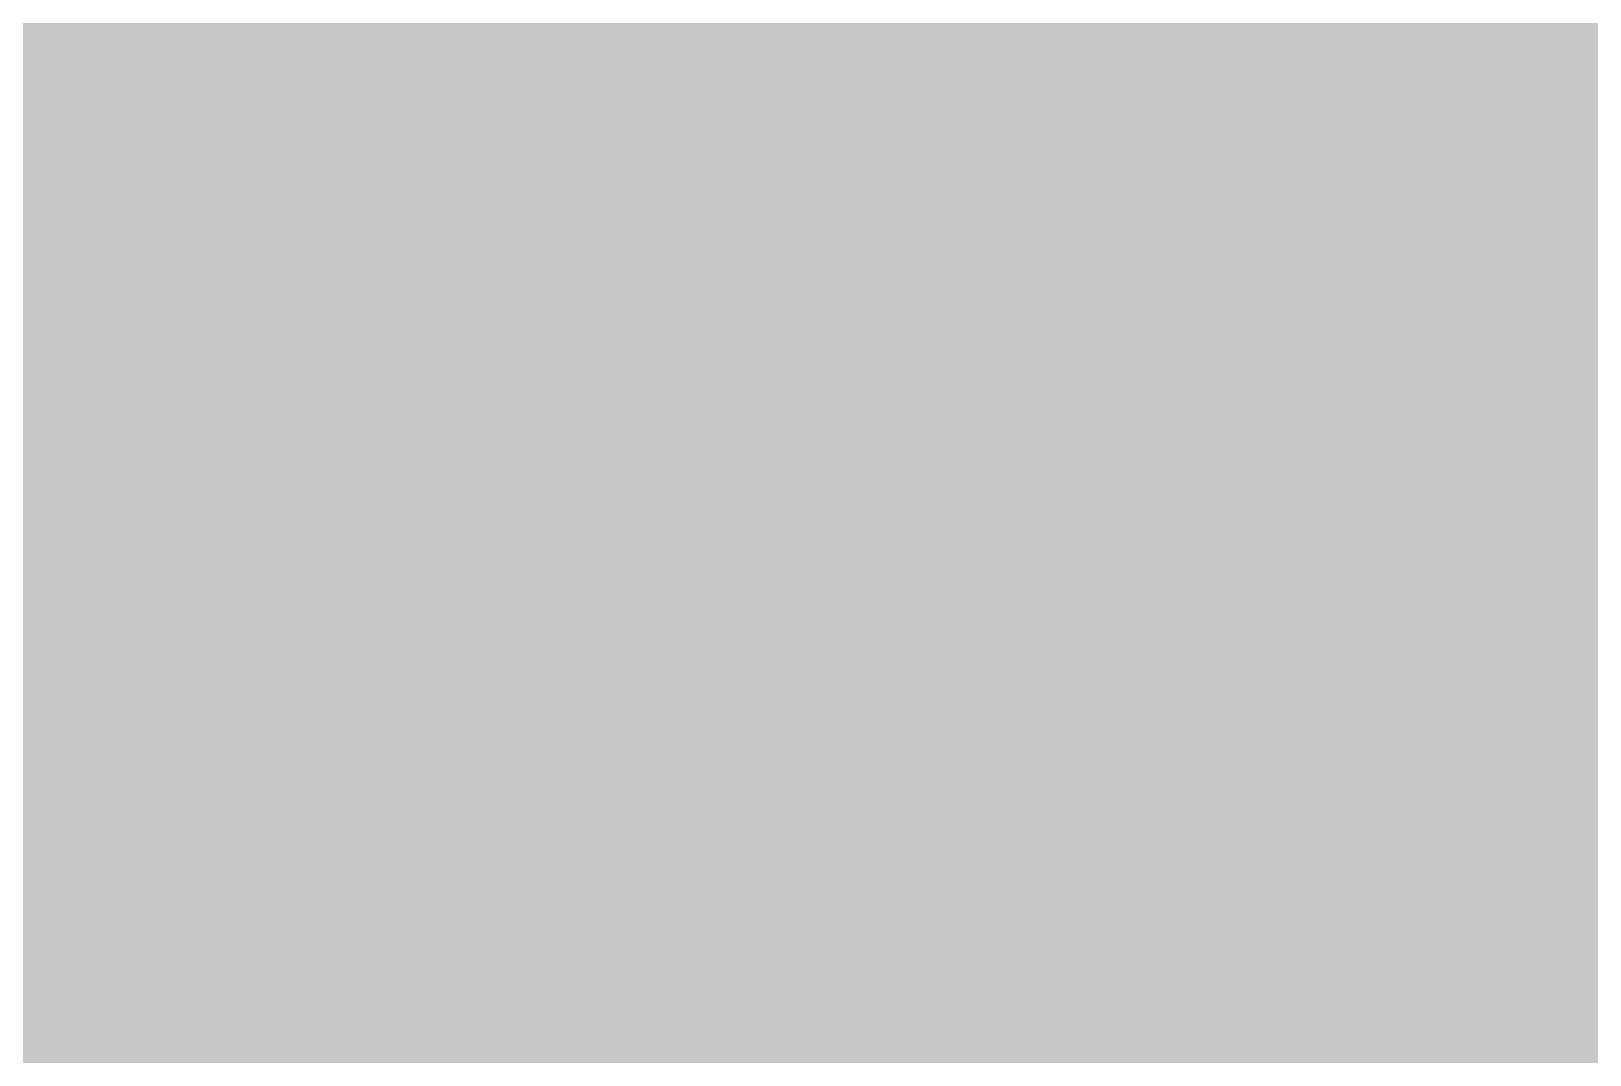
# Model space of a CAD drawing. Header units: inches. Extents: x -7 to 348, y -14 to 159.
# Drawn here: x 39.823 to 39.8878, y 34.8582 to 34.9008 of the extents above; entities that cross this region are included whole.
import ezdxf

# ---------------------------------------------------------------- set-up
doc = ezdxf.new("R2010")
doc.units = ezdxf.units.IN
for name, color, linetype in [('Bottom Layer', 5, 'Continuous'), ('Dimension', 6, 'Continuous'), ('Fabrication', 76, 'Continuous'), ('Top Layer', 1, 'Continuous')]:
    doc.layers.add(name, color=color, linetype=linetype)

msp = doc.modelspace()

# ---------------------------------------------------------------- linework, layer by layer
at = {"layer": 'Bottom Layer'}
msp.add_lwpolyline([(39.792928, 34.707477, 0.254, 0.254, -0.410559), (39.390574, 35.396498, 0.254, 0.254, 0)], format="xyseb", dxfattribs=at)
at = {"layer": 'Dimension'}
msp.add_lwpolyline([(29.163051, -5.347439, 0.254, 0.254, 0), (42.362826, 43.914776, 0.254, 0.254, 0)], format="xyseb", dxfattribs=at)
for points in [[(58.31, 19.466999, 0.254, 0.254, 1), (13.309999, 19.466999, 0.254, 0.254, 1)], [(54.560335, 19.466926, 0.254, 0.254, 1), (17.060334, 19.466926, 0.254, 0.254, 1)]]:
    msp.add_lwpolyline(points, format="xyseb", close=True, dxfattribs=at)
at = {"layer": 'Fabrication'}
for points in [[(39.830446, 34.956476, 0.0127, 0.0127, -0.476876), (38.924748, 34.222814, 0.0127, 0.0127, 0)], [(39.830446, 34.956476, 0.0127, 0.0127, -0.476876), (38.924748, 34.222814, 0.0127, 0.0127, 0)], [(39.830446, 34.956476, 0.0127, 0.0127, -0.476876), (38.924748, 34.222814, 0.0127, 0.0127, 0)], [(39.830446, 34.956476, 0.0127, 0.0127, -0.476876), (38.924748, 34.222814, 0.0127, 0.0127, 0)], [(39.853166, 34.907388, 0.0127, 0.0127, 0), (39.853956, 34.905673, 0.0127, 0.0127, 0)], [(39.853166, 34.907388, 0.0127, 0.0127, 0), (39.853956, 34.905673, 0.0127, 0.0127, 0)], [(39.853956, 34.905673, 0.0127, 0.0127, 0), (39.854759, 34.903933, 0.0127, 0.0127, 0)], [(39.853956, 34.905673, 0.0127, 0.0127, 0), (39.854759, 34.903933, 0.0127, 0.0127, 0)], [(39.854759, 34.903933, 0.0127, 0.0127, 0), (39.855574, 34.902165, 0.0127, 0.0127, 0)], [(39.854759, 34.903933, 0.0127, 0.0127, 0), (39.855574, 34.902165, 0.0127, 0.0127, 0)], [(39.855574, 34.902165, 0.0127, 0.0127, 0), (39.856402, 34.900372, 0.0127, 0.0127, 0)], [(39.855574, 34.902165, 0.0127, 0.0127, 0), (39.856402, 34.900372, 0.0127, 0.0127, 0)], [(39.856402, 34.900372, 0.0127, 0.0127, 0), (39.857335, 34.89835, 0.0127, 0.0127, 0)], [(39.856402, 34.900372, 0.0127, 0.0127, 0), (39.857335, 34.89835, 0.0127, 0.0127, 0)], [(39.857335, 34.89835, 0.0127, 0.0127, 0), (39.858282, 34.896295, 0.0127, 0.0127, 0)], [(39.857335, 34.89835, 0.0127, 0.0127, 0), (39.858282, 34.896295, 0.0127, 0.0127, 0)], [(39.858282, 34.896295, 0.0127, 0.0127, 0), (39.859245, 34.894208, 0.0127, 0.0127, 0)], [(39.858282, 34.896295, 0.0127, 0.0127, 0), (39.859245, 34.894208, 0.0127, 0.0127, 0)], [(39.859245, 34.894208, 0.0127, 0.0127, 0), (39.860322, 34.891873, 0.0127, 0.0127, 0)], [(39.859245, 34.894208, 0.0127, 0.0127, 0), (39.860322, 34.891873, 0.0127, 0.0127, 0)], [(39.860322, 34.891873, 0.0127, 0.0127, 0), (39.861414, 34.889503, 0.0127, 0.0127, 0)], [(39.860322, 34.891873, 0.0127, 0.0127, 0), (39.861414, 34.889503, 0.0127, 0.0127, 0)], [(39.861414, 34.889503, 0.0127, 0.0127, 0), (39.862524, 34.887093, 0.0127, 0.0127, 0)], [(39.861414, 34.889503, 0.0127, 0.0127, 0), (39.862524, 34.887093, 0.0127, 0.0127, 0)], [(39.862524, 34.887093, 0.0127, 0.0127, 0), (39.863756, 34.884421, 0.0127, 0.0127, 0)], [(39.862524, 34.887093, 0.0127, 0.0127, 0), (39.863756, 34.884421, 0.0127, 0.0127, 0)], [(39.863756, 34.884421, 0.0127, 0.0127, 0), (39.865008, 34.881706, 0.0127, 0.0127, 0)], [(39.863756, 34.884421, 0.0127, 0.0127, 0), (39.865008, 34.881706, 0.0127, 0.0127, 0)], [(39.865008, 34.881706, 0.0127, 0.0127, 0), (39.866385, 34.878714, 0.0127, 0.0127, 0)], [(39.865008, 34.881706, 0.0127, 0.0127, 0), (39.866385, 34.878714, 0.0127, 0.0127, 0)], [(39.866385, 34.878714, 0.0127, 0.0127, 0), (39.867787, 34.875668, 0.0127, 0.0127, 0)], [(39.866385, 34.878714, 0.0127, 0.0127, 0), (39.867787, 34.875668, 0.0127, 0.0127, 0)], [(39.867787, 34.875668, 0.0127, 0.0127, 0), (39.869323, 34.872333, 0.0127, 0.0127, 0)], [(39.867787, 34.875668, 0.0127, 0.0127, 0), (39.869323, 34.872333, 0.0127, 0.0127, 0)], [(39.869323, 34.872333, 0.0127, 0.0127, 0), (39.870997, 34.868693, 0.0127, 0.0127, 0)], [(39.869323, 34.872333, 0.0127, 0.0127, 0), (39.870997, 34.868693, 0.0127, 0.0127, 0)], [(39.870997, 34.868693, 0.0127, 0.0127, 0), (39.872818, 34.864738, 0.0127, 0.0127, 0)], [(39.870997, 34.868693, 0.0127, 0.0127, 0), (39.872818, 34.864738, 0.0127, 0.0127, 0)], [(39.872818, 34.864738, 0.0127, 0.0127, 0), (39.874673, 34.860708, 0.0127, 0.0127, 0)], [(39.872818, 34.864738, 0.0127, 0.0127, 0), (39.874673, 34.860708, 0.0127, 0.0127, 0)], [(39.874673, 34.860708, 0.0127, 0.0127, 0), (39.876679, 34.856344, 0.0127, 0.0127, 0)], [(39.874673, 34.860708, 0.0127, 0.0127, 0), (39.876679, 34.856344, 0.0127, 0.0127, 0)], [(39.876679, 34.856344, 0.0127, 0.0127, 0), (39.878846, 34.851632, 0.0127, 0.0127, 0)], [(39.876679, 34.856344, 0.0127, 0.0127, 0), (39.878846, 34.851632, 0.0127, 0.0127, 0)]]:
    msp.add_lwpolyline(points, format="xyseb", dxfattribs=at)
for points in [[(39.850781, 34.905673, 0.00635, 0.00635, 1), (39.857131, 34.905673, 0.00635, 0.00635, 1)], [(39.850781, 34.905673, 0.00635, 0.00635, 1), (39.857131, 34.905673, 0.00635, 0.00635, 1)], [(39.850781, 34.905673, 0.00635, 0.00635, 1), (39.857131, 34.905673, 0.00635, 0.00635, 1)], [(39.850781, 34.905673, 0.00635, 0.00635, 1), (39.857131, 34.905673, 0.00635, 0.00635, 1)], [(39.851584, 34.903933, 0.00635, 0.00635, 1), (39.857934, 34.903933, 0.00635, 0.00635, 1)], [(39.851584, 34.903933, 0.00635, 0.00635, 1), (39.857934, 34.903933, 0.00635, 0.00635, 1)], [(39.851584, 34.903933, 0.00635, 0.00635, 1), (39.857934, 34.903933, 0.00635, 0.00635, 1)], [(39.851584, 34.903933, 0.00635, 0.00635, 1), (39.857934, 34.903933, 0.00635, 0.00635, 1)], [(39.852399, 34.902165, 0.00635, 0.00635, 1), (39.858749, 34.902165, 0.00635, 0.00635, 1)], [(39.852399, 34.902165, 0.00635, 0.00635, 1), (39.858749, 34.902165, 0.00635, 0.00635, 1)], [(39.852399, 34.902165, 0.00635, 0.00635, 1), (39.858749, 34.902165, 0.00635, 0.00635, 1)], [(39.852399, 34.902165, 0.00635, 0.00635, 1), (39.858749, 34.902165, 0.00635, 0.00635, 1)], [(39.853227, 34.900372, 0.00635, 0.00635, 1), (39.859577, 34.900372, 0.00635, 0.00635, 1)], [(39.853227, 34.900372, 0.00635, 0.00635, 1), (39.859577, 34.900372, 0.00635, 0.00635, 1)], [(39.853227, 34.900372, 0.00635, 0.00635, 1), (39.859577, 34.900372, 0.00635, 0.00635, 1)], [(39.853227, 34.900372, 0.00635, 0.00635, 1), (39.859577, 34.900372, 0.00635, 0.00635, 1)], [(39.85416, 34.89835, 0.00635, 0.00635, 1), (39.86051, 34.89835, 0.00635, 0.00635, 1)], [(39.85416, 34.89835, 0.00635, 0.00635, 1), (39.86051, 34.89835, 0.00635, 0.00635, 1)], [(39.85416, 34.89835, 0.00635, 0.00635, 1), (39.86051, 34.89835, 0.00635, 0.00635, 1)], [(39.85416, 34.89835, 0.00635, 0.00635, 1), (39.86051, 34.89835, 0.00635, 0.00635, 1)], [(39.855107, 34.896295, 0.00635, 0.00635, 1), (39.861457, 34.896295, 0.00635, 0.00635, 1)], [(39.855107, 34.896295, 0.00635, 0.00635, 1), (39.861457, 34.896295, 0.00635, 0.00635, 1)], [(39.855107, 34.896295, 0.00635, 0.00635, 1), (39.861457, 34.896295, 0.00635, 0.00635, 1)], [(39.855107, 34.896295, 0.00635, 0.00635, 1), (39.861457, 34.896295, 0.00635, 0.00635, 1)], [(39.85607, 34.894208, 0.00635, 0.00635, 1), (39.86242, 34.894208, 0.00635, 0.00635, 1)], [(39.85607, 34.894208, 0.00635, 0.00635, 1), (39.86242, 34.894208, 0.00635, 0.00635, 1)], [(39.85607, 34.894208, 0.00635, 0.00635, 1), (39.86242, 34.894208, 0.00635, 0.00635, 1)], [(39.85607, 34.894208, 0.00635, 0.00635, 1), (39.86242, 34.894208, 0.00635, 0.00635, 1)], [(39.857147, 34.891873, 0.00635, 0.00635, 1), (39.863497, 34.891873, 0.00635, 0.00635, 1)], [(39.857147, 34.891873, 0.00635, 0.00635, 1), (39.863497, 34.891873, 0.00635, 0.00635, 1)], [(39.857147, 34.891873, 0.00635, 0.00635, 1), (39.863497, 34.891873, 0.00635, 0.00635, 1)], [(39.857147, 34.891873, 0.00635, 0.00635, 1), (39.863497, 34.891873, 0.00635, 0.00635, 1)], [(39.858239, 34.889503, 0.00635, 0.00635, 1), (39.864589, 34.889503, 0.00635, 0.00635, 1)], [(39.858239, 34.889503, 0.00635, 0.00635, 1), (39.864589, 34.889503, 0.00635, 0.00635, 1)], [(39.858239, 34.889503, 0.00635, 0.00635, 1), (39.864589, 34.889503, 0.00635, 0.00635, 1)], [(39.858239, 34.889503, 0.00635, 0.00635, 1), (39.864589, 34.889503, 0.00635, 0.00635, 1)], [(39.859349, 34.887093, 0.00635, 0.00635, 1), (39.865699, 34.887093, 0.00635, 0.00635, 1)], [(39.859349, 34.887093, 0.00635, 0.00635, 1), (39.865699, 34.887093, 0.00635, 0.00635, 1)], [(39.859349, 34.887093, 0.00635, 0.00635, 1), (39.865699, 34.887093, 0.00635, 0.00635, 1)], [(39.859349, 34.887093, 0.00635, 0.00635, 1), (39.865699, 34.887093, 0.00635, 0.00635, 1)], [(39.860581, 34.884421, 0.00635, 0.00635, 1), (39.866931, 34.884421, 0.00635, 0.00635, 1)], [(39.860581, 34.884421, 0.00635, 0.00635, 1), (39.866931, 34.884421, 0.00635, 0.00635, 1)], [(39.860581, 34.884421, 0.00635, 0.00635, 1), (39.866931, 34.884421, 0.00635, 0.00635, 1)], [(39.860581, 34.884421, 0.00635, 0.00635, 1), (39.866931, 34.884421, 0.00635, 0.00635, 1)], [(39.861833, 34.881706, 0.00635, 0.00635, 1), (39.868183, 34.881706, 0.00635, 0.00635, 1)], [(39.861833, 34.881706, 0.00635, 0.00635, 1), (39.868183, 34.881706, 0.00635, 0.00635, 1)], [(39.861833, 34.881706, 0.00635, 0.00635, 1), (39.868183, 34.881706, 0.00635, 0.00635, 1)], [(39.861833, 34.881706, 0.00635, 0.00635, 1), (39.868183, 34.881706, 0.00635, 0.00635, 1)], [(39.86321, 34.878714, 0.00635, 0.00635, 1), (39.86956, 34.878714, 0.00635, 0.00635, 1)], [(39.86321, 34.878714, 0.00635, 0.00635, 1), (39.86956, 34.878714, 0.00635, 0.00635, 1)], [(39.86321, 34.878714, 0.00635, 0.00635, 1), (39.86956, 34.878714, 0.00635, 0.00635, 1)], [(39.86321, 34.878714, 0.00635, 0.00635, 1), (39.86956, 34.878714, 0.00635, 0.00635, 1)], [(39.864612, 34.875668, 0.00635, 0.00635, 1), (39.870962, 34.875668, 0.00635, 0.00635, 1)], [(39.864612, 34.875668, 0.00635, 0.00635, 1), (39.870962, 34.875668, 0.00635, 0.00635, 1)], [(39.864612, 34.875668, 0.00635, 0.00635, 1), (39.870962, 34.875668, 0.00635, 0.00635, 1)], [(39.864612, 34.875668, 0.00635, 0.00635, 1), (39.870962, 34.875668, 0.00635, 0.00635, 1)], [(39.866148, 34.872333, 0.00635, 0.00635, 1), (39.872498, 34.872333, 0.00635, 0.00635, 1)], [(39.866148, 34.872333, 0.00635, 0.00635, 1), (39.872498, 34.872333, 0.00635, 0.00635, 1)], [(39.866148, 34.872333, 0.00635, 0.00635, 1), (39.872498, 34.872333, 0.00635, 0.00635, 1)], [(39.866148, 34.872333, 0.00635, 0.00635, 1), (39.872498, 34.872333, 0.00635, 0.00635, 1)], [(39.867822, 34.868693, 0.00635, 0.00635, 1), (39.874172, 34.868693, 0.00635, 0.00635, 1)], [(39.867822, 34.868693, 0.00635, 0.00635, 1), (39.874172, 34.868693, 0.00635, 0.00635, 1)], [(39.867822, 34.868693, 0.00635, 0.00635, 1), (39.874172, 34.868693, 0.00635, 0.00635, 1)], [(39.867822, 34.868693, 0.00635, 0.00635, 1), (39.874172, 34.868693, 0.00635, 0.00635, 1)], [(39.869643, 34.864738, 0.00635, 0.00635, 1), (39.875993, 34.864738, 0.00635, 0.00635, 1)], [(39.869643, 34.864738, 0.00635, 0.00635, 1), (39.875993, 34.864738, 0.00635, 0.00635, 1)], [(39.869643, 34.864738, 0.00635, 0.00635, 1), (39.875993, 34.864738, 0.00635, 0.00635, 1)], [(39.869643, 34.864738, 0.00635, 0.00635, 1), (39.875993, 34.864738, 0.00635, 0.00635, 1)], [(39.871498, 34.860708, 0.00635, 0.00635, 1), (39.877848, 34.860708, 0.00635, 0.00635, 1)], [(39.871498, 34.860708, 0.00635, 0.00635, 1), (39.877848, 34.860708, 0.00635, 0.00635, 1)], [(39.871498, 34.860708, 0.00635, 0.00635, 1), (39.877848, 34.860708, 0.00635, 0.00635, 1)], [(39.871498, 34.860708, 0.00635, 0.00635, 1), (39.877848, 34.860708, 0.00635, 0.00635, 1)], [(39.873504, 34.856344, 0.00635, 0.00635, 1), (39.879854, 34.856344, 0.00635, 0.00635, 1)], [(39.873504, 34.856344, 0.00635, 0.00635, 1), (39.879854, 34.856344, 0.00635, 0.00635, 1)], [(39.873504, 34.856344, 0.00635, 0.00635, 1), (39.879854, 34.856344, 0.00635, 0.00635, 1)], [(39.873504, 34.856344, 0.00635, 0.00635, 1), (39.879854, 34.856344, 0.00635, 0.00635, 1)]]:
    msp.add_lwpolyline(points, format="xyseb", close=True, dxfattribs=at)
at = {"layer": 'Top Layer'}
for points in [[(23.959663, 38.67549, 2.032, 2.032, -0.53877), (58.062165, 22.885441, 2.032, 2.032, 0)], [(38.104956, 35.514354, 0.254, 0.254, 0), (41.49093, 34.607076, 0.254, 0.254, 0)]]:
    msp.add_lwpolyline(points, format="xyseb", dxfattribs=at)

doc.saveas('drawing.dxf')
